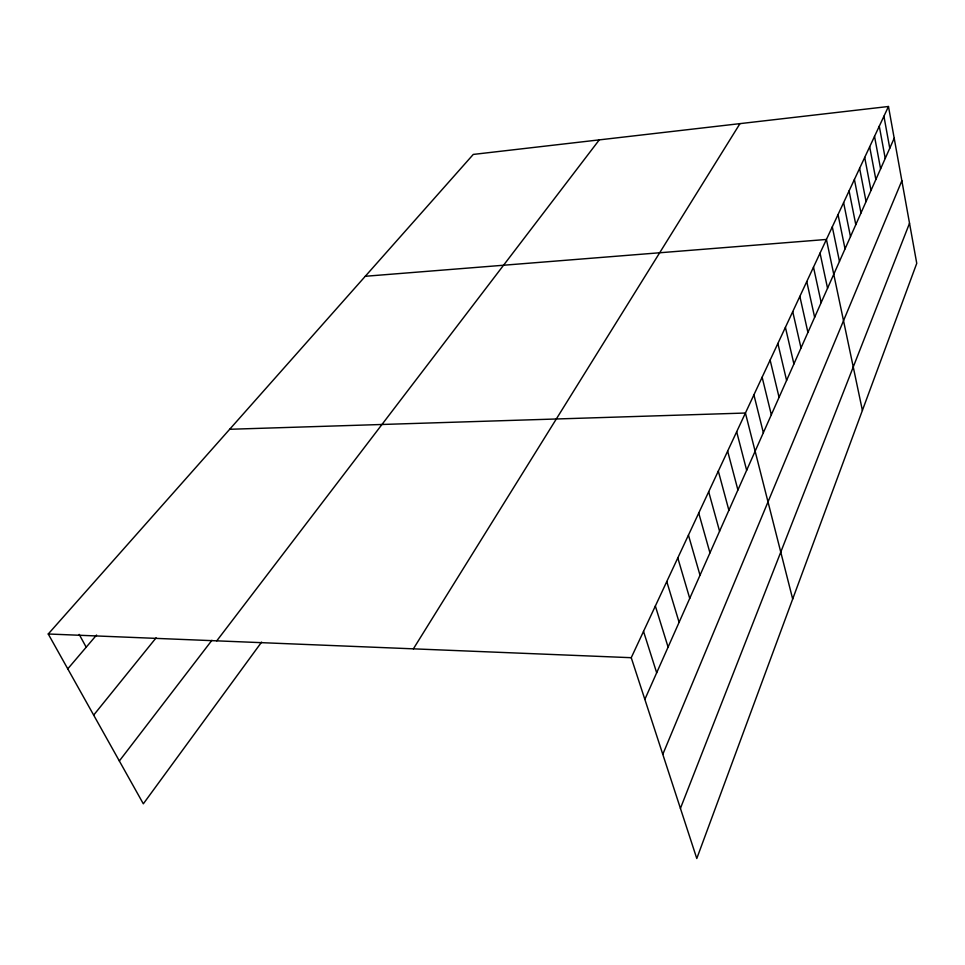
<?xml version="1.0" encoding="UTF-8"?>
<svg xmlns="http://www.w3.org/2000/svg" width="965" height="965" viewBox="0 0 965 965"><rect width="100%" height="100%" fill="white"/><g stroke="black" fill="none" stroke-linecap="round" stroke-linejoin="round"><path stroke-width="1.45" d="M680.422 808.393L909.525 223.253M662.786 754.353L901.865 180.732M644.849 699.396L894.205 138.236M888.476 106.488L916.75 263.349L696.79 858.512L631.243 657.696L888.476 106.488L473.272 154.424L48.25 633.993L143.327 803.809L261.587 642.123M413.382 648.842L739.974 123.629M216.763 640.844L599.277 139.877M119.346 760.963L211.914 640.302M93.665 715.113L156.113 637.829M67.767 668.854L96.56 635.042M365.277 276.279L826.426 239.453L862.396 410.427M229.682 429.28L745.426 413.032L792.687 599.024M48.25 633.993L631.243 657.696M79.178 634.379L86.199 647.213M643.522 631.387L656.683 672.786M655.356 606.032L668.094 647.105M666.779 581.557L679.107 622.316M677.804 557.939L689.734 598.384M688.443 535.117L700.023 575.249M698.732 513.066L709.963 552.873M708.684 491.74L719.576 531.22M718.322 471.113L728.889 510.268M727.646 451.137L737.911 489.967M736.669 431.777L746.657 470.293M753.906 394.854L763.351 432.718M762.133 377.206L771.325 414.769M770.13 360.102L779.069 397.339M777.874 343.48L786.596 380.415M785.413 327.34L793.905 363.962M792.735 311.659L801.01 347.967M799.852 296.412L807.922 332.418M806.764 281.587L814.641 317.292M813.495 267.16L821.179 302.576M820.045 253.12L827.548 288.233M832.3 226.872L839.466 261.418M838.03 214.592L845.038 248.874M843.615 202.614L850.479 236.63M849.079 190.913L855.798 224.676M854.411 179.49L860.985 212.988M859.61 168.344L866.063 201.576M864.7 157.44L871.009 190.419M869.67 146.789L875.858 179.514M874.531 136.379L880.599 168.851M879.284 126.186L885.231 158.429M883.928 116.234L889.766 148.224"/></g></svg>
